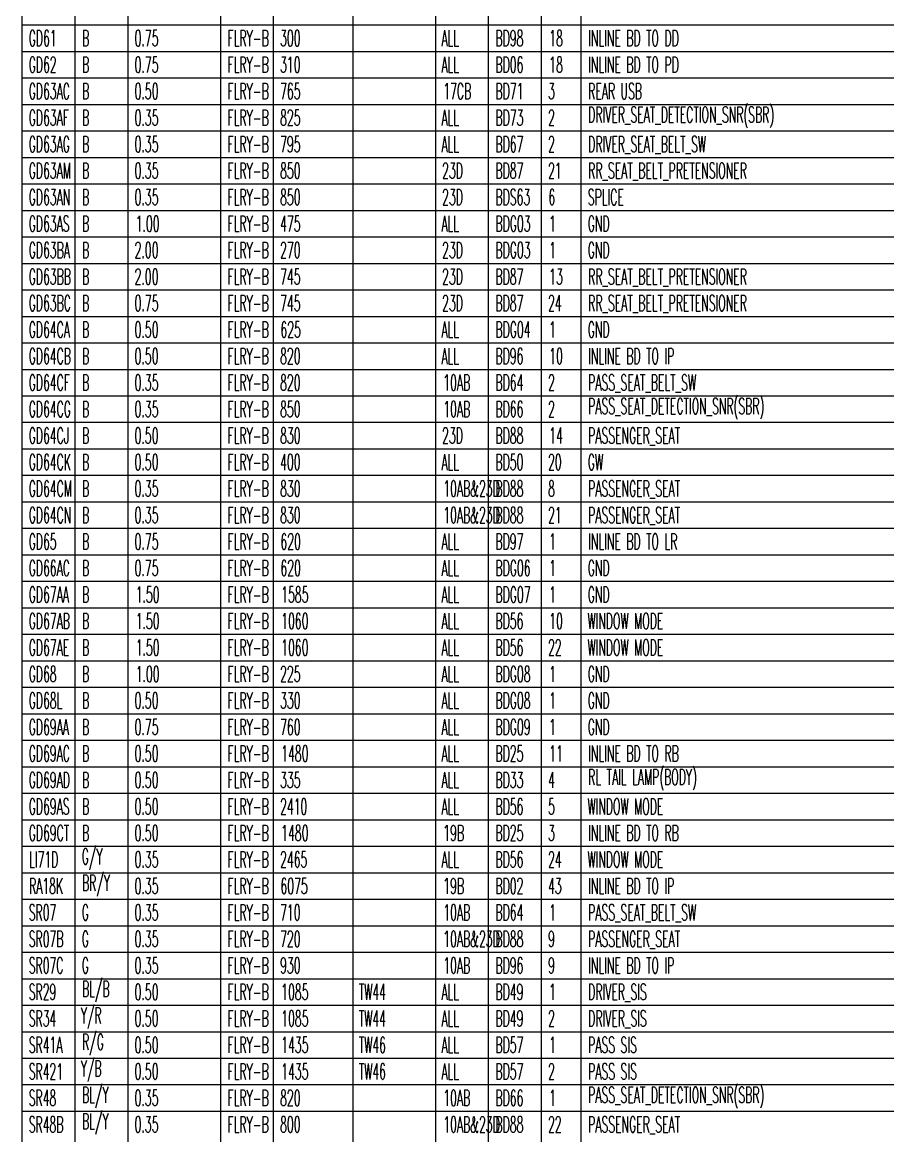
# Model space of a CAD drawing. Header units: inches. Extents: x 47316 to 59086, y 3141 to 11743.
# Drawn here: x 54410 to 54573.4, y 6037 to 6247.1 of the extents above; entities that cross this region are included whole.
import ezdxf

# ---------------------------------------------------------------- set-up
doc = ezdxf.new("R2010")
doc.units = ezdxf.units.IN
doc.header["$MEASUREMENT"] = 0
doc.styles.get("Standard").update_dxf_attribs({"font": ''})
doc.styles.get('Standard').set_extended_font_data('SimSun')

msp = doc.modelspace()

# ---------------------------------------------------------------- linework, layer by layer
at = {"color": 0, "linetype": 'Continuous', "lineweight": 15}
for p, q in [((54409.99, 5891.63), (54409.99, 6396.63)), ((54419.99, 5891.63), (54419.99, 6396.63)), ((54429.99, 5891.63), (54429.99, 6396.63)), ((54447.46, 5891.63), (54447.46, 6396.63)), ((54457.46, 5891.63), (54457.46, 6396.63)), ((54472.46, 5891.63), (54472.46, 6396.63)), ((54488.06, 5891.63), (54488.06, 6396.63)), ((54498.06, 5891.63), (54498.06, 6396.63)), ((54508.06, 5891.63), (54508.06, 6396.63)), ((54515.56, 5891.63), (54515.56, 6396.63)), ((54409.99, 6246.63), (54736.84, 6246.63)), ((54409.99, 6241.63), (54736.84, 6241.63)), ((54409.99, 6236.63), (54736.84, 6236.63)), ((54409.99, 6231.63), (54736.84, 6231.63)), ((54409.99, 6226.63), (54736.84, 6226.63)), ((54409.99, 6221.63), (54736.84, 6221.63)), ((54409.99, 6216.63), (54736.84, 6216.63)), ((54409.99, 6211.63), (54736.84, 6211.63)), ((54409.99, 6206.63), (54736.84, 6206.63)), ((54409.99, 6201.63), (54736.84, 6201.63)), ((54409.99, 6196.63), (54736.84, 6196.63)), ((54409.99, 6191.63), (54736.84, 6191.63)), ((54409.99, 6186.63), (54736.84, 6186.63)), ((54409.99, 6181.63), (54736.84, 6181.63)), ((54409.99, 6176.63), (54736.84, 6176.63)), ((54409.99, 6171.63), (54736.84, 6171.63)), ((54409.99, 6166.63), (54736.84, 6166.63)), ((54409.99, 6161.63), (54736.84, 6161.63)), ((54409.99, 6156.63), (54736.84, 6156.63)), ((54409.99, 6151.63), (54736.84, 6151.63)), ((54409.99, 6146.63), (54736.84, 6146.63)), ((54409.99, 6141.63), (54736.84, 6141.63)), ((54409.99, 6136.63), (54736.84, 6136.63)), ((54409.99, 6131.63), (54736.84, 6131.63)), ((54409.99, 6126.63), (54736.84, 6126.63)), ((54409.99, 6121.63), (54736.84, 6121.63)), ((54409.99, 6116.63), (54736.84, 6116.63)), ((54409.99, 6111.63), (54736.84, 6111.63)), ((54409.99, 6106.63), (54736.84, 6106.63)), ((54409.99, 6101.63), (54736.84, 6101.63)), ((54409.99, 6096.63), (54736.84, 6096.63)), ((54409.99, 6091.63), (54736.84, 6091.63)), ((54409.99, 6086.63), (54736.84, 6086.63)), ((54409.99, 6081.63), (54736.84, 6081.63)), ((54409.99, 6076.63), (54736.84, 6076.63)), ((54409.99, 6071.63), (54736.84, 6071.63)), ((54409.99, 6066.63), (54736.84, 6066.63)), ((54409.99, 6061.63), (54736.84, 6061.63)), ((54409.99, 6056.63), (54736.84, 6056.63)), ((54409.99, 6051.63), (54736.84, 6051.63)), ((54409.99, 6046.63), (54736.84, 6046.63)), ((54409.99, 6041.63), (54736.84, 6041.63))]:
    msp.add_line(p, q, dxfattribs=at)

# ---------------------------------------------------------------- texts
at = {"color": 7, "linetype": 'Continuous', "lineweight": 15, "char_height": 3, "attachment_point": 1}
for s, insert, width in [('\\Fromans.shx;\\W0.5000000000;\\T1.0000000000;\\o\\lGD61', (54411.21, 6245.63), 5.8571), ('\\Fromans.shx;\\W0.5000000000;\\T1.0000000000;\\o\\lB', (54421.28, 6245.63), 1.5), ('\\Fromans.shx;\\W0.5000000000;\\T1.0000000000;\\o\\l0.75', (54431.21, 6245.63), 5), ('\\Fromans.shx;\\W0.5000000000;\\T1.0000000000;\\o\\lFLRY-B', (54448.75, 6245.63), 8.6429), ('\\Fromans.shx;\\W0.5000000000;\\T1.0000000000;\\o\\l300', (54458.68, 6245.63), 4.2857), ('\\Fromans.shx;\\W0.5000000000;\\T1.0000000000;\\o\\lALL', (54489.13, 6245.63), 3.7143), ('\\Fromans.shx;\\W0.5000000000;\\T1.0000000000;\\o\\lBD98', (54499.35, 6245.63), 5.8571), ('\\Fromans.shx;\\W0.5000000000;\\T1.0000000000;\\o\\l18', (54509.49, 6245.63), 2.8571), ('\\Fromans.shx;\\W0.5000000000;\\T1.0000000000;\\o\\lINLINE BD TO DD', (54516.85, 6245.63), 20.0714), ('\\Fromans.shx;\\W0.5000000000;\\T1.0000000000;\\o\\lGD62', (54411.21, 6240.63), 5.8571), ('\\Fromans.shx;\\W0.5000000000;\\T1.0000000000;\\o\\lB', (54421.28, 6240.63), 1.5), ('\\Fromans.shx;\\W0.5000000000;\\T1.0000000000;\\o\\l0.75', (54431.21, 6240.63), 5), ('\\Fromans.shx;\\W0.5000000000;\\T1.0000000000;\\o\\lFLRY-B', (54448.75, 6240.63), 8.6429), ('\\Fromans.shx;\\W0.5000000000;\\T1.0000000000;\\o\\l310', (54458.68, 6240.63), 4.2857), ('\\Fromans.shx;\\W0.5000000000;\\T1.0000000000;\\o\\lALL', (54489.13, 6240.63), 3.7143), ('\\Fromans.shx;\\W0.5000000000;\\T1.0000000000;\\o\\lBD06', (54499.35, 6240.63), 5.8571), ('\\Fromans.shx;\\W0.5000000000;\\T1.0000000000;\\o\\l18', (54509.49, 6240.63), 2.8571), ('\\Fromans.shx;\\W0.5000000000;\\T1.0000000000;\\o\\lINLINE BD TO PD', (54516.85, 6240.63), 20.0714), ('\\Fromans.shx;\\W0.5000000000;\\T1.0000000000;\\o\\lGD63AC', (54411.21, 6235.63), 8.6429), ('\\Fromans.shx;\\W0.5000000000;\\T1.0000000000;\\o\\lB', (54421.28, 6235.63), 1.5), ('\\Fromans.shx;\\W0.5000000000;\\T1.0000000000;\\o\\l0.50', (54431.21, 6235.63), 5), ('\\Fromans.shx;\\W0.5000000000;\\T1.0000000000;\\o\\lFLRY-B', (54448.75, 6235.63), 8.6429), ('\\Fromans.shx;\\W0.5000000000;\\T1.0000000000;\\o\\l765', (54458.68, 6235.63), 4.2857), ('\\Fromans.shx;\\W0.5000000000;\\T1.0000000000;\\o\\l17CB', (54489.49, 6235.63), 5.8571), ('\\Fromans.shx;\\W0.5000000000;\\T1.0000000000;\\o\\lBD71', (54499.35, 6235.63), 5.8571), ('\\Fromans.shx;\\W0.5000000000;\\T1.0000000000;\\o\\l3', (54509.28, 6235.63), 1.4286), ('\\Fromans.shx;\\W0.5000000000;\\T1.0000000000;\\o\\lREAR USB', (54516.85, 6235.63), 11.6429), ('\\Fromans.shx;\\W0.5000000000;\\T1.0000000000;\\o\\lDRIVER_SEAT_DETECTION_SNR(SBR)', (54516.85, 6231.2), 40.7143), ('\\Fromans.shx;\\W0.5000000000;\\T1.0000000000;\\o\\lGD63AF', (54411.21, 6230.63), 8.4286), ('\\Fromans.shx;\\W0.5000000000;\\T1.0000000000;\\o\\lB', (54421.28, 6230.63), 1.5), ('\\Fromans.shx;\\W0.5000000000;\\T1.0000000000;\\o\\l0.35', (54431.21, 6230.63), 5), ('\\Fromans.shx;\\W0.5000000000;\\T1.0000000000;\\o\\lFLRY-B', (54448.75, 6230.63), 8.6429), ('\\Fromans.shx;\\W0.5000000000;\\T1.0000000000;\\o\\l825', (54458.68, 6230.63), 4.2857), ('\\Fromans.shx;\\W0.5000000000;\\T1.0000000000;\\o\\lALL', (54489.13, 6230.63), 3.7143), ('\\Fromans.shx;\\W0.5000000000;\\T1.0000000000;\\o\\lBD73', (54499.35, 6230.63), 5.8571), ('\\Fromans.shx;\\W0.5000000000;\\T1.0000000000;\\o\\l2', (54509.28, 6230.63), 1.4286), ('\\Fromans.shx;\\W0.5000000000;\\T1.0000000000;\\o\\lGD63AG', (54411.21, 6225.63), 8.6429), ('\\Fromans.shx;\\W0.5000000000;\\T1.0000000000;\\o\\lB', (54421.28, 6225.63), 1.5), ('\\Fromans.shx;\\W0.5000000000;\\T1.0000000000;\\o\\l0.35', (54431.21, 6225.63), 5), ('\\Fromans.shx;\\W0.5000000000;\\T1.0000000000;\\o\\lFLRY-B', (54448.75, 6225.63), 8.6429), ('\\Fromans.shx;\\W0.5000000000;\\T1.0000000000;\\o\\l795', (54458.68, 6225.63), 4.2857), ('\\Fromans.shx;\\W0.5000000000;\\T1.0000000000;\\o\\lALL', (54489.13, 6225.63), 3.7143), ('\\Fromans.shx;\\W0.5000000000;\\T1.0000000000;\\o\\lBD67', (54499.35, 6225.63), 5.8571), ('\\Fromans.shx;\\W0.5000000000;\\T1.0000000000;\\o\\l2', (54509.28, 6225.63), 1.4286), ('\\Fromans.shx;\\W0.5000000000;\\T1.0000000000;\\o\\lDRIVER_SEAT_BELT_SW', (54516.85, 6225.63), 26.4286), ('\\Fromans.shx;\\W0.5000000000;\\T1.0000000000;\\o\\lGD63AM', (54411.21, 6220.63), 8.8571), ('\\Fromans.shx;\\W0.5000000000;\\T1.0000000000;\\o\\lB', (54421.28, 6220.63), 1.5), ('\\Fromans.shx;\\W0.5000000000;\\T1.0000000000;\\o\\l0.35', (54431.21, 6220.63), 5), ('\\Fromans.shx;\\W0.5000000000;\\T1.0000000000;\\o\\lFLRY-B', (54448.75, 6220.63), 8.6429), ('\\Fromans.shx;\\W0.5000000000;\\T1.0000000000;\\o\\l850', (54458.68, 6220.63), 4.2857), ('\\Fromans.shx;\\W0.5000000000;\\T1.0000000000;\\o\\l23D', (54489.28, 6220.63), 4.3571), ('\\Fromans.shx;\\W0.5000000000;\\T1.0000000000;\\o\\lBD87', (54499.35, 6220.63), 5.8571), ('\\Fromans.shx;\\W0.5000000000;\\T1.0000000000;\\o\\l21', (54509.28, 6220.63), 2.8571), ('\\Fromans.shx;\\W0.5000000000;\\T1.0000000000;\\o\\lRR_SEAT_BELT_PRETENSIONER', (54516.85, 6220.63), 35), ('\\Fromans.shx;\\W0.5000000000;\\T1.0000000000;\\o\\lGD63AN', (54411.21, 6215.63), 8.7143), ('\\Fromans.shx;\\W0.5000000000;\\T1.0000000000;\\o\\lB', (54421.28, 6215.63), 1.5), ('\\Fromans.shx;\\W0.5000000000;\\T1.0000000000;\\o\\l0.35', (54431.21, 6215.63), 5), ('\\Fromans.shx;\\W0.5000000000;\\T1.0000000000;\\o\\lFLRY-B', (54448.75, 6215.63), 8.6429), ('\\Fromans.shx;\\W0.5000000000;\\T1.0000000000;\\o\\l850', (54458.68, 6215.63), 4.2857), ('\\Fromans.shx;\\W0.5000000000;\\T1.0000000000;\\o\\l23D', (54489.28, 6215.63), 4.3571), ('\\Fromans.shx;\\W0.5000000000;\\T1.0000000000;\\o\\lBDS63', (54499.35, 6215.63), 7.2857), ('\\Fromans.shx;\\W0.5000000000;\\T1.0000000000;\\o\\l6', (54509.35, 6215.63), 1.4286), ('\\Fromans.shx;\\W0.5000000000;\\T1.0000000000;\\o\\lSPLICE', (54516.78, 6215.63), 7.5714), ('\\Fromans.shx;\\W0.5000000000;\\T1.0000000000;\\o\\lGD63AS', (54411.21, 6210.63), 8.5714), ('\\Fromans.shx;\\W0.5000000000;\\T1.0000000000;\\o\\lB', (54421.28, 6210.63), 1.5), ('\\Fromans.shx;\\W0.5000000000;\\T1.0000000000;\\o\\l1.00', (54431.42, 6210.63), 5), ('\\Fromans.shx;\\W0.5000000000;\\T1.0000000000;\\o\\lFLRY-B', (54448.75, 6210.63), 8.6429), ('\\Fromans.shx;\\W0.5000000000;\\T1.0000000000;\\o\\l475', (54458.68, 6210.63), 4.2857), ('\\Fromans.shx;\\W0.5000000000;\\T1.0000000000;\\o\\lALL', (54489.13, 6210.63), 3.7143), ('\\Fromans.shx;\\W0.5000000000;\\T1.0000000000;\\o\\lBDG03', (54499.35, 6210.63), 7.3571), ('\\Fromans.shx;\\W0.5000000000;\\T1.0000000000;\\o\\l1', (54509.49, 6210.63), 1.4286), ('\\Fromans.shx;\\W0.5000000000;\\T1.0000000000;\\o\\lGND', (54516.78, 6210.63), 4.5714), ('\\Fromans.shx;\\W0.5000000000;\\T1.0000000000;\\o\\lGD63BA', (54411.21, 6205.63), 8.6429), ('\\Fromans.shx;\\W0.5000000000;\\T1.0000000000;\\o\\lB', (54421.28, 6205.63), 1.5), ('\\Fromans.shx;\\W0.5000000000;\\T1.0000000000;\\o\\l2.00', (54431.21, 6205.63), 5), ('\\Fromans.shx;\\W0.5000000000;\\T1.0000000000;\\o\\lFLRY-B', (54448.75, 6205.63), 8.6429), ('\\Fromans.shx;\\W0.5000000000;\\T1.0000000000;\\o\\l270', (54458.68, 6205.63), 4.2857), ('\\Fromans.shx;\\W0.5000000000;\\T1.0000000000;\\o\\l23D', (54489.28, 6205.63), 4.3571), ('\\Fromans.shx;\\W0.5000000000;\\T1.0000000000;\\o\\lBDG03', (54499.35, 6205.63), 7.3571), ('\\Fromans.shx;\\W0.5000000000;\\T1.0000000000;\\o\\l1', (54509.49, 6205.63), 1.4286), ('\\Fromans.shx;\\W0.5000000000;\\T1.0000000000;\\o\\lGND', (54516.78, 6205.63), 4.5714), ('\\Fromans.shx;\\W0.5000000000;\\T1.0000000000;\\o\\lGD63BB', (54411.21, 6200.63), 8.8571), ('\\Fromans.shx;\\W0.5000000000;\\T1.0000000000;\\o\\lB', (54421.28, 6200.63), 1.5), ('\\Fromans.shx;\\W0.5000000000;\\T1.0000000000;\\o\\l2.00', (54431.21, 6200.63), 5), ('\\Fromans.shx;\\W0.5000000000;\\T1.0000000000;\\o\\lFLRY-B', (54448.75, 6200.63), 8.6429), ('\\Fromans.shx;\\W0.5000000000;\\T1.0000000000;\\o\\l745', (54458.68, 6200.63), 4.2857), ('\\Fromans.shx;\\W0.5000000000;\\T1.0000000000;\\o\\l23D', (54489.28, 6200.63), 4.3571), ('\\Fromans.shx;\\W0.5000000000;\\T1.0000000000;\\o\\lBD87', (54499.35, 6200.63), 5.8571), ('\\Fromans.shx;\\W0.5000000000;\\T1.0000000000;\\o\\l13', (54509.49, 6200.63), 2.8571), ('\\Fromans.shx;\\W0.5000000000;\\T1.0000000000;\\o\\lRR_SEAT_BELT_PRETENSIONER', (54516.85, 6200.63), 35), ('\\Fromans.shx;\\W0.5000000000;\\T1.0000000000;\\o\\lGD63BC', (54411.21, 6195.63), 8.8571), ('\\Fromans.shx;\\W0.5000000000;\\T1.0000000000;\\o\\lB', (54421.28, 6195.63), 1.5), ('\\Fromans.shx;\\W0.5000000000;\\T1.0000000000;\\o\\l0.75', (54431.21, 6195.63), 5), ('\\Fromans.shx;\\W0.5000000000;\\T1.0000000000;\\o\\lFLRY-B', (54448.75, 6195.63), 8.6429), ('\\Fromans.shx;\\W0.5000000000;\\T1.0000000000;\\o\\l745', (54458.68, 6195.63), 4.2857), ('\\Fromans.shx;\\W0.5000000000;\\T1.0000000000;\\o\\l23D', (54489.28, 6195.63), 4.3571), ('\\Fromans.shx;\\W0.5000000000;\\T1.0000000000;\\o\\lBD87', (54499.35, 6195.63), 5.8571), ('\\Fromans.shx;\\W0.5000000000;\\T1.0000000000;\\o\\l24', (54509.28, 6195.63), 2.8571), ('\\Fromans.shx;\\W0.5000000000;\\T1.0000000000;\\o\\lRR_SEAT_BELT_PRETENSIONER', (54516.85, 6195.63), 35), ('\\Fromans.shx;\\W0.5000000000;\\T1.0000000000;\\o\\lGD64CA', (54411.21, 6190.63), 8.6429), ('\\Fromans.shx;\\W0.5000000000;\\T1.0000000000;\\o\\lB', (54421.28, 6190.63), 1.5), ('\\Fromans.shx;\\W0.5000000000;\\T1.0000000000;\\o\\l0.50', (54431.21, 6190.63), 5), ('\\Fromans.shx;\\W0.5000000000;\\T1.0000000000;\\o\\lFLRY-B', (54448.75, 6190.63), 8.6429), ('\\Fromans.shx;\\W0.5000000000;\\T1.0000000000;\\o\\l625', (54458.75, 6190.63), 4.2857), ('\\Fromans.shx;\\W0.5000000000;\\T1.0000000000;\\o\\lALL', (54489.13, 6190.63), 3.7143), ('\\Fromans.shx;\\W0.5000000000;\\T1.0000000000;\\o\\lBDG04', (54499.35, 6190.63), 7.3571), ('\\Fromans.shx;\\W0.5000000000;\\T1.0000000000;\\o\\l1', (54509.49, 6190.63), 1.4286), ('\\Fromans.shx;\\W0.5000000000;\\T1.0000000000;\\o\\lGND', (54516.78, 6190.63), 4.5714), ('\\Fromans.shx;\\W0.5000000000;\\T1.0000000000;\\o\\lGD64CB', (54411.21, 6185.63), 8.8571), ('\\Fromans.shx;\\W0.5000000000;\\T1.0000000000;\\o\\lB', (54421.28, 6185.63), 1.5), ('\\Fromans.shx;\\W0.5000000000;\\T1.0000000000;\\o\\l0.50', (54431.21, 6185.63), 5), ('\\Fromans.shx;\\W0.5000000000;\\T1.0000000000;\\o\\lFLRY-B', (54448.75, 6185.63), 8.6429), ('\\Fromans.shx;\\W0.5000000000;\\T1.0000000000;\\o\\l820', (54458.68, 6185.63), 4.2857), ('\\Fromans.shx;\\W0.5000000000;\\T1.0000000000;\\o\\lALL', (54489.13, 6185.63), 3.7143), ('\\Fromans.shx;\\W0.5000000000;\\T1.0000000000;\\o\\lBD96', (54499.35, 6185.63), 5.8571), ('\\Fromans.shx;\\W0.5000000000;\\T1.0000000000;\\o\\l10', (54509.49, 6185.63), 2.8571), ('\\Fromans.shx;\\W0.5000000000;\\T1.0000000000;\\o\\lINLINE BD TO IP', (54516.85, 6185.63), 19.1429), ('\\Fromans.shx;\\W0.5000000000;\\T1.0000000000;\\o\\lGD64CF', (54411.21, 6180.63), 8.6429), ('\\Fromans.shx;\\W0.5000000000;\\T1.0000000000;\\o\\lB', (54421.28, 6180.63), 1.5), ('\\Fromans.shx;\\W0.5000000000;\\T1.0000000000;\\o\\l0.35', (54431.21, 6180.63), 5), ('\\Fromans.shx;\\W0.5000000000;\\T1.0000000000;\\o\\lFLRY-B', (54448.75, 6180.63), 8.6429), ('\\Fromans.shx;\\W0.5000000000;\\T1.0000000000;\\o\\l820', (54458.68, 6180.63), 4.2857), ('\\Fromans.shx;\\W0.5000000000;\\T1.0000000000;\\o\\l10AB', (54489.49, 6180.63), 5.6429), ('\\Fromans.shx;\\W0.5000000000;\\T1.0000000000;\\o\\lBD64', (54499.35, 6180.63), 5.8571), ('\\Fromans.shx;\\W0.5000000000;\\T1.0000000000;\\o\\l2', (54509.28, 6180.63), 1.4286), ('\\Fromans.shx;\\W0.5000000000;\\T1.0000000000;\\o\\lPASS_SEAT_BELT_SW', (54516.85, 6180.63), 24.3571), ('\\Fromans.shx;\\W0.5000000000;\\T1.0000000000;\\o\\lPASS_SEAT_DETECTION_SNR(SBR)', (54516.85, 6176.2), 38.6429), ('\\Fromans.shx;\\W0.5000000000;\\T1.0000000000;\\o\\lGD64CG', (54411.21, 6175.63), 8.8571), ('\\Fromans.shx;\\W0.5000000000;\\T1.0000000000;\\o\\lB', (54421.28, 6175.63), 1.5), ('\\Fromans.shx;\\W0.5000000000;\\T1.0000000000;\\o\\l0.35', (54431.21, 6175.63), 5), ('\\Fromans.shx;\\W0.5000000000;\\T1.0000000000;\\o\\lFLRY-B', (54448.75, 6175.63), 8.6429), ('\\Fromans.shx;\\W0.5000000000;\\T1.0000000000;\\o\\l850', (54458.68, 6175.63), 4.2857), ('\\Fromans.shx;\\W0.5000000000;\\T1.0000000000;\\o\\l10AB', (54489.49, 6175.63), 5.6429), ('\\Fromans.shx;\\W0.5000000000;\\T1.0000000000;\\o\\lBD66', (54499.35, 6175.63), 5.8571), ('\\Fromans.shx;\\W0.5000000000;\\T1.0000000000;\\o\\l2', (54509.28, 6175.63), 1.4286), ('\\Fromans.shx;\\W0.5000000000;\\T1.0000000000;\\o\\lGD64CJ', (54411.21, 6170.63), 8.5), ('\\Fromans.shx;\\W0.5000000000;\\T1.0000000000;\\o\\lB', (54421.28, 6170.63), 1.5), ('\\Fromans.shx;\\W0.5000000000;\\T1.0000000000;\\o\\l0.50', (54431.21, 6170.63), 5), ('\\Fromans.shx;\\W0.5000000000;\\T1.0000000000;\\o\\lFLRY-B', (54448.75, 6170.63), 8.6429), ('\\Fromans.shx;\\W0.5000000000;\\T1.0000000000;\\o\\l830', (54458.68, 6170.63), 4.2857), ('\\Fromans.shx;\\W0.5000000000;\\T1.0000000000;\\o\\l23D', (54489.28, 6170.63), 4.3571), ('\\Fromans.shx;\\W0.5000000000;\\T1.0000000000;\\o\\lBD88', (54499.35, 6170.63), 5.8571), ('\\Fromans.shx;\\W0.5000000000;\\T1.0000000000;\\o\\l14', (54509.49, 6170.63), 2.8571), ('\\Fromans.shx;\\W0.5000000000;\\T1.0000000000;\\o\\lPASSENGER_SEAT', (54516.85, 6170.63), 19.8571), ('\\Fromans.shx;\\W0.5000000000;\\T1.0000000000;\\o\\lGD64CK', (54411.21, 6165.63), 8.8571), ('\\Fromans.shx;\\W0.5000000000;\\T1.0000000000;\\o\\lB', (54421.28, 6165.63), 1.5), ('\\Fromans.shx;\\W0.5000000000;\\T1.0000000000;\\o\\l0.50', (54431.21, 6165.63), 5), ('\\Fromans.shx;\\W0.5000000000;\\T1.0000000000;\\o\\lFLRY-B', (54448.75, 6165.63), 8.6429), ('\\Fromans.shx;\\W0.5000000000;\\T1.0000000000;\\o\\l400', (54458.68, 6165.63), 4.2857), ('\\Fromans.shx;\\W0.5000000000;\\T1.0000000000;\\o\\lALL', (54489.13, 6165.63), 3.7143), ('\\Fromans.shx;\\W0.5000000000;\\T1.0000000000;\\o\\lBD50', (54499.35, 6165.63), 5.8571), ('\\Fromans.shx;\\W0.5000000000;\\T1.0000000000;\\o\\l20', (54509.28, 6165.63), 2.8571), ('\\Fromans.shx;\\W0.5000000000;\\T1.0000000000;\\o\\lGW', (54516.78, 6165.63), 3.2143), ('\\Fromans.shx;\\W0.5000000000;\\T1.0000000000;\\o\\lGD64CM', (54411.21, 6160.63), 9.0714), ('\\Fromans.shx;\\W0.5000000000;\\T1.0000000000;\\o\\lB', (54421.28, 6160.63), 1.5), ('\\Fromans.shx;\\W0.5000000000;\\T1.0000000000;\\o\\l0.35', (54431.21, 6160.63), 5), ('\\Fromans.shx;\\W0.5000000000;\\T1.0000000000;\\o\\lFLRY-B', (54448.75, 6160.63), 8.6429), ('\\Fromans.shx;\\W0.5000000000;\\T1.0000000000;\\o\\l830', (54458.68, 6160.63), 4.2857), ('\\Fromans.shx;\\W0.5000000000;\\T1.0000000000;\\o\\l10AB&23D', (54489.49, 6160.63), 11.8571), ('\\Fromans.shx;\\W0.5000000000;\\T1.0000000000;\\o\\lBD88', (54499.35, 6160.63), 5.8571), ('\\Fromans.shx;\\W0.5000000000;\\T1.0000000000;\\o\\l8', (54509.28, 6160.63), 1.4286), ('\\Fromans.shx;\\W0.5000000000;\\T1.0000000000;\\o\\lPASSENGER_SEAT', (54516.85, 6160.63), 19.8571), ('\\Fromans.shx;\\W0.5000000000;\\T1.0000000000;\\o\\lGD64CN', (54411.21, 6155.63), 8.9286), ('\\Fromans.shx;\\W0.5000000000;\\T1.0000000000;\\o\\lB', (54421.28, 6155.63), 1.5), ('\\Fromans.shx;\\W0.5000000000;\\T1.0000000000;\\o\\l0.35', (54431.21, 6155.63), 5), ('\\Fromans.shx;\\W0.5000000000;\\T1.0000000000;\\o\\lFLRY-B', (54448.75, 6155.63), 8.6429), ('\\Fromans.shx;\\W0.5000000000;\\T1.0000000000;\\o\\l830', (54458.68, 6155.63), 4.2857), ('\\Fromans.shx;\\W0.5000000000;\\T1.0000000000;\\o\\l10AB&23D', (54489.49, 6155.63), 11.8571), ('\\Fromans.shx;\\W0.5000000000;\\T1.0000000000;\\o\\lBD88', (54499.35, 6155.63), 5.8571), ('\\Fromans.shx;\\W0.5000000000;\\T1.0000000000;\\o\\l21', (54509.28, 6155.63), 2.8571), ('\\Fromans.shx;\\W0.5000000000;\\T1.0000000000;\\o\\lPASSENGER_SEAT', (54516.85, 6155.63), 19.8571), ('\\Fromans.shx;\\W0.5000000000;\\T1.0000000000;\\o\\lGD65', (54411.21, 6150.63), 5.8571), ('\\Fromans.shx;\\W0.5000000000;\\T1.0000000000;\\o\\lB', (54421.28, 6150.63), 1.5), ('\\Fromans.shx;\\W0.5000000000;\\T1.0000000000;\\o\\l0.75', (54431.21, 6150.63), 5), ('\\Fromans.shx;\\W0.5000000000;\\T1.0000000000;\\o\\lFLRY-B', (54448.75, 6150.63), 8.6429), ('\\Fromans.shx;\\W0.5000000000;\\T1.0000000000;\\o\\l620', (54458.75, 6150.63), 4.2857), ('\\Fromans.shx;\\W0.5000000000;\\T1.0000000000;\\o\\lALL', (54489.13, 6150.63), 3.7143), ('\\Fromans.shx;\\W0.5000000000;\\T1.0000000000;\\o\\lBD97', (54499.35, 6150.63), 5.8571), ('\\Fromans.shx;\\W0.5000000000;\\T1.0000000000;\\o\\l1', (54509.49, 6150.63), 1.4286), ('\\Fromans.shx;\\W0.5000000000;\\T1.0000000000;\\o\\lINLINE BD TO LR', (54516.85, 6150.63), 19.7857), ('\\Fromans.shx;\\W0.5000000000;\\T1.0000000000;\\o\\lGD66AC', (54411.21, 6145.63), 8.6429), ('\\Fromans.shx;\\W0.5000000000;\\T1.0000000000;\\o\\lB', (54421.28, 6145.63), 1.5), ('\\Fromans.shx;\\W0.5000000000;\\T1.0000000000;\\o\\l0.75', (54431.21, 6145.63), 5), ('\\Fromans.shx;\\W0.5000000000;\\T1.0000000000;\\o\\lFLRY-B', (54448.75, 6145.63), 8.6429), ('\\Fromans.shx;\\W0.5000000000;\\T1.0000000000;\\o\\l620', (54458.75, 6145.63), 4.2857), ('\\Fromans.shx;\\W0.5000000000;\\T1.0000000000;\\o\\lALL', (54489.13, 6145.63), 3.7143), ('\\Fromans.shx;\\W0.5000000000;\\T1.0000000000;\\o\\lBDG06', (54499.35, 6145.63), 7.3571), ('\\Fromans.shx;\\W0.5000000000;\\T1.0000000000;\\o\\l1', (54509.49, 6145.63), 1.4286), ('\\Fromans.shx;\\W0.5000000000;\\T1.0000000000;\\o\\lGND', (54516.78, 6145.63), 4.5714), ('\\Fromans.shx;\\W0.5000000000;\\T1.0000000000;\\o\\lGD67AA', (54411.21, 6140.63), 8.4286), ('\\Fromans.shx;\\W0.5000000000;\\T1.0000000000;\\o\\lB', (54421.28, 6140.63), 1.5), ('\\Fromans.shx;\\W0.5000000000;\\T1.0000000000;\\o\\l1.50', (54431.42, 6140.63), 5), ('\\Fromans.shx;\\W0.5000000000;\\T1.0000000000;\\o\\lFLRY-B', (54448.75, 6140.63), 8.6429), ('\\Fromans.shx;\\W0.5000000000;\\T1.0000000000;\\o\\l1585', (54458.89, 6140.63), 5.7143), ('\\Fromans.shx;\\W0.5000000000;\\T1.0000000000;\\o\\lALL', (54489.13, 6140.63), 3.7143), ('\\Fromans.shx;\\W0.5000000000;\\T1.0000000000;\\o\\lBDG07', (54499.35, 6140.63), 7.3571), ('\\Fromans.shx;\\W0.5000000000;\\T1.0000000000;\\o\\l1', (54509.49, 6140.63), 1.4286), ('\\Fromans.shx;\\W0.5000000000;\\T1.0000000000;\\o\\lGND', (54516.78, 6140.63), 4.5714), ('\\Fromans.shx;\\W0.5000000000;\\T1.0000000000;\\o\\lGD67AB', (54411.21, 6135.63), 8.6429), ('\\Fromans.shx;\\W0.5000000000;\\T1.0000000000;\\o\\lB', (54421.28, 6135.63), 1.5), ('\\Fromans.shx;\\W0.5000000000;\\T1.0000000000;\\o\\l1.50', (54431.42, 6135.63), 5), ('\\Fromans.shx;\\W0.5000000000;\\T1.0000000000;\\o\\lFLRY-B', (54448.75, 6135.63), 8.6429), ('\\Fromans.shx;\\W0.5000000000;\\T1.0000000000;\\o\\l1060', (54458.89, 6135.63), 5.7143), ('\\Fromans.shx;\\W0.5000000000;\\T1.0000000000;\\o\\lALL', (54489.13, 6135.63), 3.7143), ('\\Fromans.shx;\\W0.5000000000;\\T1.0000000000;\\o\\lBD56', (54499.35, 6135.63), 5.8571), ('\\Fromans.shx;\\W0.5000000000;\\T1.0000000000;\\o\\l10', (54509.49, 6135.63), 2.8571), ('\\Fromans.shx;\\W0.5000000000;\\T1.0000000000;\\o\\lWINDOW MODE', (54516.71, 6135.63), 16.2857), ('\\Fromans.shx;\\W0.5000000000;\\T1.0000000000;\\o\\lGD67AE', (54411.21, 6130.63), 8.5), ('\\Fromans.shx;\\W0.5000000000;\\T1.0000000000;\\o\\lB', (54421.28, 6130.63), 1.5), ('\\Fromans.shx;\\W0.5000000000;\\T1.0000000000;\\o\\l1.50', (54431.42, 6130.63), 5), ('\\Fromans.shx;\\W0.5000000000;\\T1.0000000000;\\o\\lFLRY-B', (54448.75, 6130.63), 8.6429), ('\\Fromans.shx;\\W0.5000000000;\\T1.0000000000;\\o\\l1060', (54458.89, 6130.63), 5.7143), ('\\Fromans.shx;\\W0.5000000000;\\T1.0000000000;\\o\\lALL', (54489.13, 6130.63), 3.7143), ('\\Fromans.shx;\\W0.5000000000;\\T1.0000000000;\\o\\lBD56', (54499.35, 6130.63), 5.8571), ('\\Fromans.shx;\\W0.5000000000;\\T1.0000000000;\\o\\l22', (54509.28, 6130.63), 2.8571), ('\\Fromans.shx;\\W0.5000000000;\\T1.0000000000;\\o\\lWINDOW MODE', (54516.71, 6130.63), 16.2857), ('\\Fromans.shx;\\W0.5000000000;\\T1.0000000000;\\o\\lGD68', (54411.21, 6125.63), 5.8571), ('\\Fromans.shx;\\W0.5000000000;\\T1.0000000000;\\o\\lB', (54421.28, 6125.63), 1.5), ('\\Fromans.shx;\\W0.5000000000;\\T1.0000000000;\\o\\l1.00', (54431.42, 6125.63), 5), ('\\Fromans.shx;\\W0.5000000000;\\T1.0000000000;\\o\\lFLRY-B', (54448.75, 6125.63), 8.6429), ('\\Fromans.shx;\\W0.5000000000;\\T1.0000000000;\\o\\l225', (54458.68, 6125.63), 4.2857), ('\\Fromans.shx;\\W0.5000000000;\\T1.0000000000;\\o\\lALL', (54489.13, 6125.63), 3.7143), ('\\Fromans.shx;\\W0.5000000000;\\T1.0000000000;\\o\\lBDG08', (54499.35, 6125.63), 7.3571), ('\\Fromans.shx;\\W0.5000000000;\\T1.0000000000;\\o\\l1', (54509.49, 6125.63), 1.4286), ('\\Fromans.shx;\\W0.5000000000;\\T1.0000000000;\\o\\lGND', (54516.78, 6125.63), 4.5714), ('\\Fromans.shx;\\W0.5000000000;\\T1.0000000000;\\o\\lGD68L', (54411.21, 6120.63), 7.0714), ('\\Fromans.shx;\\W0.5000000000;\\T1.0000000000;\\o\\lB', (54421.28, 6120.63), 1.5), ('\\Fromans.shx;\\W0.5000000000;\\T1.0000000000;\\o\\l0.50', (54431.21, 6120.63), 5), ('\\Fromans.shx;\\W0.5000000000;\\T1.0000000000;\\o\\lFLRY-B', (54448.75, 6120.63), 8.6429), ('\\Fromans.shx;\\W0.5000000000;\\T1.0000000000;\\o\\l330', (54458.68, 6120.63), 4.2857), ('\\Fromans.shx;\\W0.5000000000;\\T1.0000000000;\\o\\lALL', (54489.13, 6120.63), 3.7143), ('\\Fromans.shx;\\W0.5000000000;\\T1.0000000000;\\o\\lBDG08', (54499.35, 6120.63), 7.3571), ('\\Fromans.shx;\\W0.5000000000;\\T1.0000000000;\\o\\l1', (54509.49, 6120.63), 1.4286), ('\\Fromans.shx;\\W0.5000000000;\\T1.0000000000;\\o\\lGND', (54516.78, 6120.63), 4.5714), ('\\Fromans.shx;\\W0.5000000000;\\T1.0000000000;\\o\\lGD69AA', (54411.21, 6115.63), 8.4286), ('\\Fromans.shx;\\W0.5000000000;\\T1.0000000000;\\o\\lB', (54421.28, 6115.63), 1.5), ('\\Fromans.shx;\\W0.5000000000;\\T1.0000000000;\\o\\l0.75', (54431.21, 6115.63), 5), ('\\Fromans.shx;\\W0.5000000000;\\T1.0000000000;\\o\\lFLRY-B', (54448.75, 6115.63), 8.6429), ('\\Fromans.shx;\\W0.5000000000;\\T1.0000000000;\\o\\l760', (54458.68, 6115.63), 4.2857), ('\\Fromans.shx;\\W0.5000000000;\\T1.0000000000;\\o\\lALL', (54489.13, 6115.63), 3.7143), ('\\Fromans.shx;\\W0.5000000000;\\T1.0000000000;\\o\\lBDG09', (54499.35, 6115.63), 7.3571), ('\\Fromans.shx;\\W0.5000000000;\\T1.0000000000;\\o\\l1', (54509.49, 6115.63), 1.4286), ('\\Fromans.shx;\\W0.5000000000;\\T1.0000000000;\\o\\lGND', (54516.78, 6115.63), 4.5714), ('\\Fromans.shx;\\W0.5000000000;\\T1.0000000000;\\o\\lGD69AC', (54411.21, 6110.63), 8.6429), ('\\Fromans.shx;\\W0.5000000000;\\T1.0000000000;\\o\\lB', (54421.28, 6110.63), 1.5), ('\\Fromans.shx;\\W0.5000000000;\\T1.0000000000;\\o\\l0.50', (54431.21, 6110.63), 5), ('\\Fromans.shx;\\W0.5000000000;\\T1.0000000000;\\o\\lFLRY-B', (54448.75, 6110.63), 8.6429), ('\\Fromans.shx;\\W0.5000000000;\\T1.0000000000;\\o\\l1480', (54458.89, 6110.63), 5.7143), ('\\Fromans.shx;\\W0.5000000000;\\T1.0000000000;\\o\\lALL', (54489.13, 6110.63), 3.7143), ('\\Fromans.shx;\\W0.5000000000;\\T1.0000000000;\\o\\lBD25', (54499.35, 6110.63), 5.8571), ('\\Fromans.shx;\\W0.5000000000;\\T1.0000000000;\\o\\l11', (54509.49, 6110.63), 2.8571), ('\\Fromans.shx;\\W0.5000000000;\\T1.0000000000;\\o\\lINLINE BD TO RB', (54516.85, 6110.63), 20.0714), ('\\Fromans.shx;\\W0.5000000000;\\T1.0000000000;\\o\\lRL TAIL LAMP(BODY)', (54516.85, 6106.2), 23.5), ('\\Fromans.shx;\\W0.5000000000;\\T1.0000000000;\\o\\lGD69AD', (54411.21, 6105.63), 8.6429), ('\\Fromans.shx;\\W0.5000000000;\\T1.0000000000;\\o\\lB', (54421.28, 6105.63), 1.5), ('\\Fromans.shx;\\W0.5000000000;\\T1.0000000000;\\o\\l0.50', (54431.21, 6105.63), 5), ('\\Fromans.shx;\\W0.5000000000;\\T1.0000000000;\\o\\lFLRY-B', (54448.75, 6105.63), 8.6429), ('\\Fromans.shx;\\W0.5000000000;\\T1.0000000000;\\o\\l335', (54458.68, 6105.63), 4.2857), ('\\Fromans.shx;\\W0.5000000000;\\T1.0000000000;\\o\\lALL', (54489.13, 6105.63), 3.7143), ('\\Fromans.shx;\\W0.5000000000;\\T1.0000000000;\\o\\lBD33', (54499.35, 6105.63), 5.8571), ('\\Fromans.shx;\\W0.5000000000;\\T1.0000000000;\\o\\l4', (54509.28, 6105.63), 1.4286), ('\\Fromans.shx;\\W0.5000000000;\\T1.0000000000;\\o\\lGD69AS', (54411.21, 6100.63), 8.5714), ('\\Fromans.shx;\\W0.5000000000;\\T1.0000000000;\\o\\lB', (54421.28, 6100.63), 1.5), ('\\Fromans.shx;\\W0.5000000000;\\T1.0000000000;\\o\\l0.50', (54431.21, 6100.63), 5), ('\\Fromans.shx;\\W0.5000000000;\\T1.0000000000;\\o\\lFLRY-B', (54448.75, 6100.63), 8.6429), ('\\Fromans.shx;\\W0.5000000000;\\T1.0000000000;\\o\\l2410', (54458.68, 6100.63), 5.7143), ('\\Fromans.shx;\\W0.5000000000;\\T1.0000000000;\\o\\lALL', (54489.13, 6100.63), 3.7143), ('\\Fromans.shx;\\W0.5000000000;\\T1.0000000000;\\o\\lBD56', (54499.35, 6100.63), 5.8571), ('\\Fromans.shx;\\W0.5000000000;\\T1.0000000000;\\o\\l5', (54509.28, 6100.63), 1.4286), ('\\Fromans.shx;\\W0.5000000000;\\T1.0000000000;\\o\\lWINDOW MODE', (54516.71, 6100.63), 16.2857), ('\\Fromans.shx;\\W0.5000000000;\\T1.0000000000;\\o\\lGD69CT', (54411.21, 6095.63), 8.5), ('\\Fromans.shx;\\W0.5000000000;\\T1.0000000000;\\o\\lB', (54421.28, 6095.63), 1.5), ('\\Fromans.shx;\\W0.5000000000;\\T1.0000000000;\\o\\l0.50', (54431.21, 6095.63), 5), ('\\Fromans.shx;\\W0.5000000000;\\T1.0000000000;\\o\\lFLRY-B', (54448.75, 6095.63), 8.6429), ('\\Fromans.shx;\\W0.5000000000;\\T1.0000000000;\\o\\l1480', (54458.89, 6095.63), 5.7143), ('\\Fromans.shx;\\W0.5000000000;\\T1.0000000000;\\o\\l19B', (54489.49, 6095.63), 4.3571), ('\\Fromans.shx;\\W0.5000000000;\\T1.0000000000;\\o\\lBD25', (54499.35, 6095.63), 5.8571), ('\\Fromans.shx;\\W0.5000000000;\\T1.0000000000;\\o\\l3', (54509.28, 6095.63), 1.4286), ('\\Fromans.shx;\\W0.5000000000;\\T1.0000000000;\\o\\lINLINE BD TO RB', (54516.85, 6095.63), 20.0714), ('\\Fromans.shx;\\W0.5000000000;\\T1.0000000000;\\o\\lLI71D', (54411.28, 6090.63), 6.1429), ('\\Fromans.shx;\\W0.5000000000;\\T1.0000000000;\\o\\lG/Y', (54421.21, 6091.2), 4.3571), ('\\Fromans.shx;\\W0.5000000000;\\T1.0000000000;\\o\\l0.35', (54431.21, 6090.63), 5), ('\\Fromans.shx;\\W0.5000000000;\\T1.0000000000;\\o\\lFLRY-B', (54448.75, 6090.63), 8.6429), ('\\Fromans.shx;\\W0.5000000000;\\T1.0000000000;\\o\\l2465', (54458.68, 6090.63), 5.7143), ('\\Fromans.shx;\\W0.5000000000;\\T1.0000000000;\\o\\lALL', (54489.13, 6090.63), 3.7143), ('\\Fromans.shx;\\W0.5000000000;\\T1.0000000000;\\o\\lBD56', (54499.35, 6090.63), 5.8571), ('\\Fromans.shx;\\W0.5000000000;\\T1.0000000000;\\o\\l24', (54509.28, 6090.63), 2.8571), ('\\Fromans.shx;\\W0.5000000000;\\T1.0000000000;\\o\\lWINDOW MODE', (54516.71, 6090.63), 16.2857), ('\\Fromans.shx;\\W0.5000000000;\\T1.0000000000;\\o\\lBR/Y', (54421.28, 6086.2), 5.8571), ('\\Fromans.shx;\\W0.5000000000;\\T1.0000000000;\\o\\lRA18K', (54411.28, 6085.63), 7.1429), ('\\Fromans.shx;\\W0.5000000000;\\T1.0000000000;\\o\\l0.35', (54431.21, 6085.63), 5), ('\\Fromans.shx;\\W0.5000000000;\\T1.0000000000;\\o\\lFLRY-B', (54448.75, 6085.63), 8.6429), ('\\Fromans.shx;\\W0.5000000000;\\T1.0000000000;\\o\\l6075', (54458.75, 6085.63), 5.7143), ('\\Fromans.shx;\\W0.5000000000;\\T1.0000000000;\\o\\l19B', (54489.49, 6085.63), 4.3571), ('\\Fromans.shx;\\W0.5000000000;\\T1.0000000000;\\o\\lBD02', (54499.35, 6085.63), 5.8571), ('\\Fromans.shx;\\W0.5000000000;\\T1.0000000000;\\o\\l43', (54509.28, 6085.63), 2.8571), ('\\Fromans.shx;\\W0.5000000000;\\T1.0000000000;\\o\\lINLINE BD TO IP', (54516.85, 6085.63), 19.1429), ('\\Fromans.shx;\\W0.5000000000;\\T1.0000000000;\\o\\lSR07', (54411.21, 6080.63), 5.7857), ('\\Fromans.shx;\\W0.5000000000;\\T1.0000000000;\\o\\lG', (54421.21, 6080.63), 1.5), ('\\Fromans.shx;\\W0.5000000000;\\T1.0000000000;\\o\\l0.35', (54431.21, 6080.63), 5), ('\\Fromans.shx;\\W0.5000000000;\\T1.0000000000;\\o\\lFLRY-B', (54448.75, 6080.63), 8.6429), ('\\Fromans.shx;\\W0.5000000000;\\T1.0000000000;\\o\\l710', (54458.68, 6080.63), 4.2857), ('\\Fromans.shx;\\W0.5000000000;\\T1.0000000000;\\o\\l10AB', (54489.49, 6080.63), 5.6429), ('\\Fromans.shx;\\W0.5000000000;\\T1.0000000000;\\o\\lBD64', (54499.35, 6080.63), 5.8571), ('\\Fromans.shx;\\W0.5000000000;\\T1.0000000000;\\o\\l1', (54509.49, 6080.63), 1.4286), ('\\Fromans.shx;\\W0.5000000000;\\T1.0000000000;\\o\\lPASS_SEAT_BELT_SW', (54516.85, 6080.63), 24.3571), ('\\Fromans.shx;\\W0.5000000000;\\T1.0000000000;\\o\\lSR07B', (54411.21, 6075.63), 7.2857), ('\\Fromans.shx;\\W0.5000000000;\\T1.0000000000;\\o\\lG', (54421.21, 6075.63), 1.5), ('\\Fromans.shx;\\W0.5000000000;\\T1.0000000000;\\o\\l0.35', (54431.21, 6075.63), 5), ('\\Fromans.shx;\\W0.5000000000;\\T1.0000000000;\\o\\lFLRY-B', (54448.75, 6075.63), 8.6429), ('\\Fromans.shx;\\W0.5000000000;\\T1.0000000000;\\o\\l720', (54458.68, 6075.63), 4.2857), ('\\Fromans.shx;\\W0.5000000000;\\T1.0000000000;\\o\\l10AB&23D', (54489.49, 6075.63), 11.8571), ('\\Fromans.shx;\\W0.5000000000;\\T1.0000000000;\\o\\lBD88', (54499.35, 6075.63), 5.8571), ('\\Fromans.shx;\\W0.5000000000;\\T1.0000000000;\\o\\l9', (54509.28, 6075.63), 1.4286), ('\\Fromans.shx;\\W0.5000000000;\\T1.0000000000;\\o\\lPASSENGER_SEAT', (54516.85, 6075.63), 19.8571), ('\\Fromans.shx;\\W0.5000000000;\\T1.0000000000;\\o\\lSR07C', (54411.21, 6070.63), 7.2857), ('\\Fromans.shx;\\W0.5000000000;\\T1.0000000000;\\o\\lG', (54421.21, 6070.63), 1.5), ('\\Fromans.shx;\\W0.5000000000;\\T1.0000000000;\\o\\l0.35', (54431.21, 6070.63), 5), ('\\Fromans.shx;\\W0.5000000000;\\T1.0000000000;\\o\\lFLRY-B', (54448.75, 6070.63), 8.6429), ('\\Fromans.shx;\\W0.5000000000;\\T1.0000000000;\\o\\l930', (54458.68, 6070.63), 4.2857), ('\\Fromans.shx;\\W0.5000000000;\\T1.0000000000;\\o\\l10AB', (54489.49, 6070.63), 5.6429), ('\\Fromans.shx;\\W0.5000000000;\\T1.0000000000;\\o\\lBD96', (54499.35, 6070.63), 5.8571), ('\\Fromans.shx;\\W0.5000000000;\\T1.0000000000;\\o\\l9', (54509.28, 6070.63), 1.4286), ('\\Fromans.shx;\\W0.5000000000;\\T1.0000000000;\\o\\lINLINE BD TO IP', (54516.85, 6070.63), 19.1429), ('\\Fromans.shx;\\W0.5000000000;\\T1.0000000000;\\o\\lSR29', (54411.21, 6065.63), 5.7857), ('\\Fromans.shx;\\W0.5000000000;\\T1.0000000000;\\o\\lBL/B', (54421.28, 6066.2), 5.7857), ('\\Fromans.shx;\\W0.5000000000;\\T1.0000000000;\\o\\l0.50', (54431.21, 6065.63), 5), ('\\Fromans.shx;\\W0.5000000000;\\T1.0000000000;\\o\\lFLRY-B', (54448.75, 6065.63), 8.6429), ('\\Fromans.shx;\\W0.5000000000;\\T1.0000000000;\\o\\l1085', (54458.89, 6065.63), 5.7143), ('\\Fromans.shx;\\W0.5000000000;\\T1.0000000000;\\o\\lTW44', (54473.53, 6065.63), 5.7143), ('\\Fromans.shx;\\W0.5000000000;\\T1.0000000000;\\o\\lALL', (54489.13, 6065.63), 3.7143), ('\\Fromans.shx;\\W0.5000000000;\\T1.0000000000;\\o\\lBD49', (54499.35, 6065.63), 5.8571), ('\\Fromans.shx;\\W0.5000000000;\\T1.0000000000;\\o\\l1', (54509.49, 6065.63), 1.4286), ('\\Fromans.shx;\\W0.5000000000;\\T1.0000000000;\\o\\lDRIVER_SIS', (54516.85, 6065.63), 12.8571), ('\\Fromans.shx;\\W0.5000000000;\\T1.0000000000;\\o\\lSR34', (54411.21, 6060.63), 5.7857), ('\\Fromans.shx;\\W0.5000000000;\\T1.0000000000;\\o\\lY/R', (54421.06, 6061.2), 4.3571), ('\\Fromans.shx;\\W0.5000000000;\\T1.0000000000;\\o\\l0.50', (54431.21, 6060.63), 5), ('\\Fromans.shx;\\W0.5000000000;\\T1.0000000000;\\o\\lFLRY-B', (54448.75, 6060.63), 8.6429), ('\\Fromans.shx;\\W0.5000000000;\\T1.0000000000;\\o\\l1085', (54458.89, 6060.63), 5.7143), ('\\Fromans.shx;\\W0.5000000000;\\T1.0000000000;\\o\\lTW44', (54473.53, 6060.63), 5.7143), ('\\Fromans.shx;\\W0.5000000000;\\T1.0000000000;\\o\\lALL', (54489.13, 6060.63), 3.7143), ('\\Fromans.shx;\\W0.5000000000;\\T1.0000000000;\\o\\lBD49', (54499.35, 6060.63), 5.8571), ('\\Fromans.shx;\\W0.5000000000;\\T1.0000000000;\\o\\l2', (54509.28, 6060.63), 1.4286), ('\\Fromans.shx;\\W0.5000000000;\\T1.0000000000;\\o\\lDRIVER_SIS', (54516.85, 6060.63), 12.8571), ('\\Fromans.shx;\\W0.5000000000;\\T1.0000000000;\\o\\lR/G', (54421.28, 6056.2), 4.5714), ('\\Fromans.shx;\\W0.5000000000;\\T1.0000000000;\\o\\lSR41A', (54411.21, 6055.63), 7.0714), ('\\Fromans.shx;\\W0.5000000000;\\T1.0000000000;\\o\\l0.50', (54431.21, 6055.63), 5), ('\\Fromans.shx;\\W0.5000000000;\\T1.0000000000;\\o\\lFLRY-B', (54448.75, 6055.63), 8.6429), ('\\Fromans.shx;\\W0.5000000000;\\T1.0000000000;\\o\\l1435', (54458.89, 6055.63), 5.7143), ('\\Fromans.shx;\\W0.5000000000;\\T1.0000000000;\\o\\lTW46', (54473.53, 6055.63), 5.7143), ('\\Fromans.shx;\\W0.5000000000;\\T1.0000000000;\\o\\lALL', (54489.13, 6055.63), 3.7143), ('\\Fromans.shx;\\W0.5000000000;\\T1.0000000000;\\o\\lBD57', (54499.35, 6055.63), 5.8571), ('\\Fromans.shx;\\W0.5000000000;\\T1.0000000000;\\o\\l1', (54509.49, 6055.63), 1.4286), ('\\Fromans.shx;\\W0.5000000000;\\T1.0000000000;\\o\\lPASS SIS', (54516.85, 6055.63), 10.5714), ('\\Fromans.shx;\\W0.5000000000;\\T1.0000000000;\\o\\lSR421', (54411.21, 6050.63), 7.2143), ('\\Fromans.shx;\\W0.5000000000;\\T1.0000000000;\\o\\lY/B', (54421.06, 6051.2), 4.3571), ('\\Fromans.shx;\\W0.5000000000;\\T1.0000000000;\\o\\l0.50', (54431.21, 6050.63), 5), ('\\Fromans.shx;\\W0.5000000000;\\T1.0000000000;\\o\\lFLRY-B', (54448.75, 6050.63), 8.6429), ('\\Fromans.shx;\\W0.5000000000;\\T1.0000000000;\\o\\l1435', (54458.89, 6050.63), 5.7143), ('\\Fromans.shx;\\W0.5000000000;\\T1.0000000000;\\o\\lTW46', (54473.53, 6050.63), 5.7143), ('\\Fromans.shx;\\W0.5000000000;\\T1.0000000000;\\o\\lALL', (54489.13, 6050.63), 3.7143), ('\\Fromans.shx;\\W0.5000000000;\\T1.0000000000;\\o\\lBD57', (54499.35, 6050.63), 5.8571), ('\\Fromans.shx;\\W0.5000000000;\\T1.0000000000;\\o\\l2', (54509.28, 6050.63), 1.4286), ('\\Fromans.shx;\\W0.5000000000;\\T1.0000000000;\\o\\lPASS SIS', (54516.85, 6050.63), 10.5714), ('\\Fromans.shx;\\W0.5000000000;\\T1.0000000000;\\o\\lBL/Y', (54421.28, 6046.2), 5.5714), ('\\Fromans.shx;\\W0.5000000000;\\T1.0000000000;\\o\\lPASS_SEAT_DETECTION_SNR(SBR)', (54516.85, 6046.2), 38.6429), ('\\Fromans.shx;\\W0.5000000000;\\T1.0000000000;\\o\\lSR48', (54411.21, 6045.63), 5.7857), ('\\Fromans.shx;\\W0.5000000000;\\T1.0000000000;\\o\\l0.35', (54431.21, 6045.63), 5), ('\\Fromans.shx;\\W0.5000000000;\\T1.0000000000;\\o\\lFLRY-B', (54448.75, 6045.63), 8.6429), ('\\Fromans.shx;\\W0.5000000000;\\T1.0000000000;\\o\\l820', (54458.68, 6045.63), 4.2857), ('\\Fromans.shx;\\W0.5000000000;\\T1.0000000000;\\o\\l10AB', (54489.49, 6045.63), 5.6429), ('\\Fromans.shx;\\W0.5000000000;\\T1.0000000000;\\o\\lBD66', (54499.35, 6045.63), 5.8571), ('\\Fromans.shx;\\W0.5000000000;\\T1.0000000000;\\o\\l1', (54509.49, 6045.63), 1.4286), ('\\Fromans.shx;\\W0.5000000000;\\T1.0000000000;\\o\\lBL/Y', (54421.28, 6041.2), 5.5714), ('\\Fromans.shx;\\W0.5000000000;\\T1.0000000000;\\o\\lSR48B', (54411.21, 6040.63), 7.2857), ('\\Fromans.shx;\\W0.5000000000;\\T1.0000000000;\\o\\l0.35', (54431.21, 6040.63), 5), ('\\Fromans.shx;\\W0.5000000000;\\T1.0000000000;\\o\\lFLRY-B', (54448.75, 6040.63), 8.6429), ('\\Fromans.shx;\\W0.5000000000;\\T1.0000000000;\\o\\l800', (54458.68, 6040.63), 4.2857), ('\\Fromans.shx;\\W0.5000000000;\\T1.0000000000;\\o\\l10AB&23D', (54489.49, 6040.63), 11.8571), ('\\Fromans.shx;\\W0.5000000000;\\T1.0000000000;\\o\\lBD88', (54499.35, 6040.63), 5.8571), ('\\Fromans.shx;\\W0.5000000000;\\T1.0000000000;\\o\\l22', (54509.28, 6040.63), 2.8571), ('\\Fromans.shx;\\W0.5000000000;\\T1.0000000000;\\o\\lPASSENGER_SEAT', (54516.85, 6040.63), 19.8571)]:
    msp.add_mtext(s, dxfattribs=dict(at, insert=insert, width=width))

doc.saveas('drawing.dxf')
